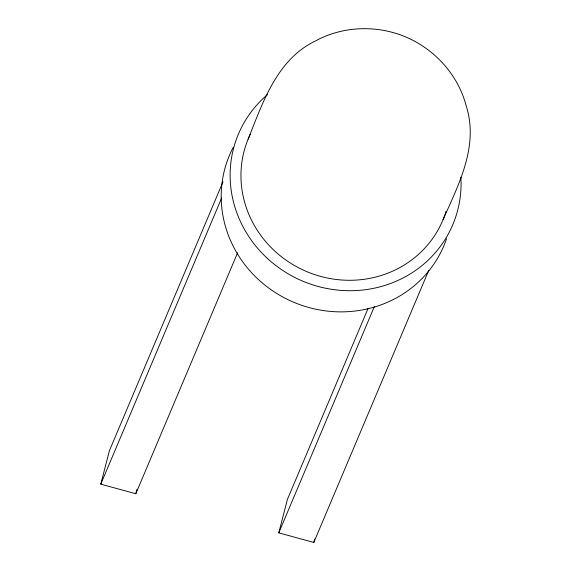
<?xml version="1.0" encoding="UTF-8"?>
<svg xmlns="http://www.w3.org/2000/svg" width="571" height="571" viewBox="0 0 571 571"><rect width="100%" height="100%" fill="white"/><g stroke="black" fill="none" stroke-linecap="round" stroke-linejoin="round"><path stroke-width="0.86" d="M237.622 252.725L135.812 493.744L100.774 484.151L109.411 450.712L223.033 181.728M135.812 493.744L136.919 489.454M428.821 270.19L313.807 542.45L278.769 532.864L287.406 499.418L368.088 308.404M313.807 542.45L314.692 539.017M100.774 484.151L221.669 197.951M248.121 139.16C262.924 102.266 276.971 59.184 315.849 40.755C343 26.03 376.489 24.924 404.939 36.615C434.424 48.821 458.07 74.687 466.15 105.721C478.99 145.748 458.934 183.905 443.067 219.621M278.769 532.864L374.348 306.598M446.572 238.657A116.356 110.41 22.9 0 1 293.294 302.073A116.356 110.41 22.9 0 1 233.096 147.582M460.883 177.146A116.356 110.41 22.9 0 1 302.23 280.925A116.356 110.41 22.9 0 1 267.471 94.629M446.022 211.398A105.449 100.061 22.9 0 1 309.218 272.61A105.449 100.061 22.9 0 1 250.248 134.378"/></g></svg>
